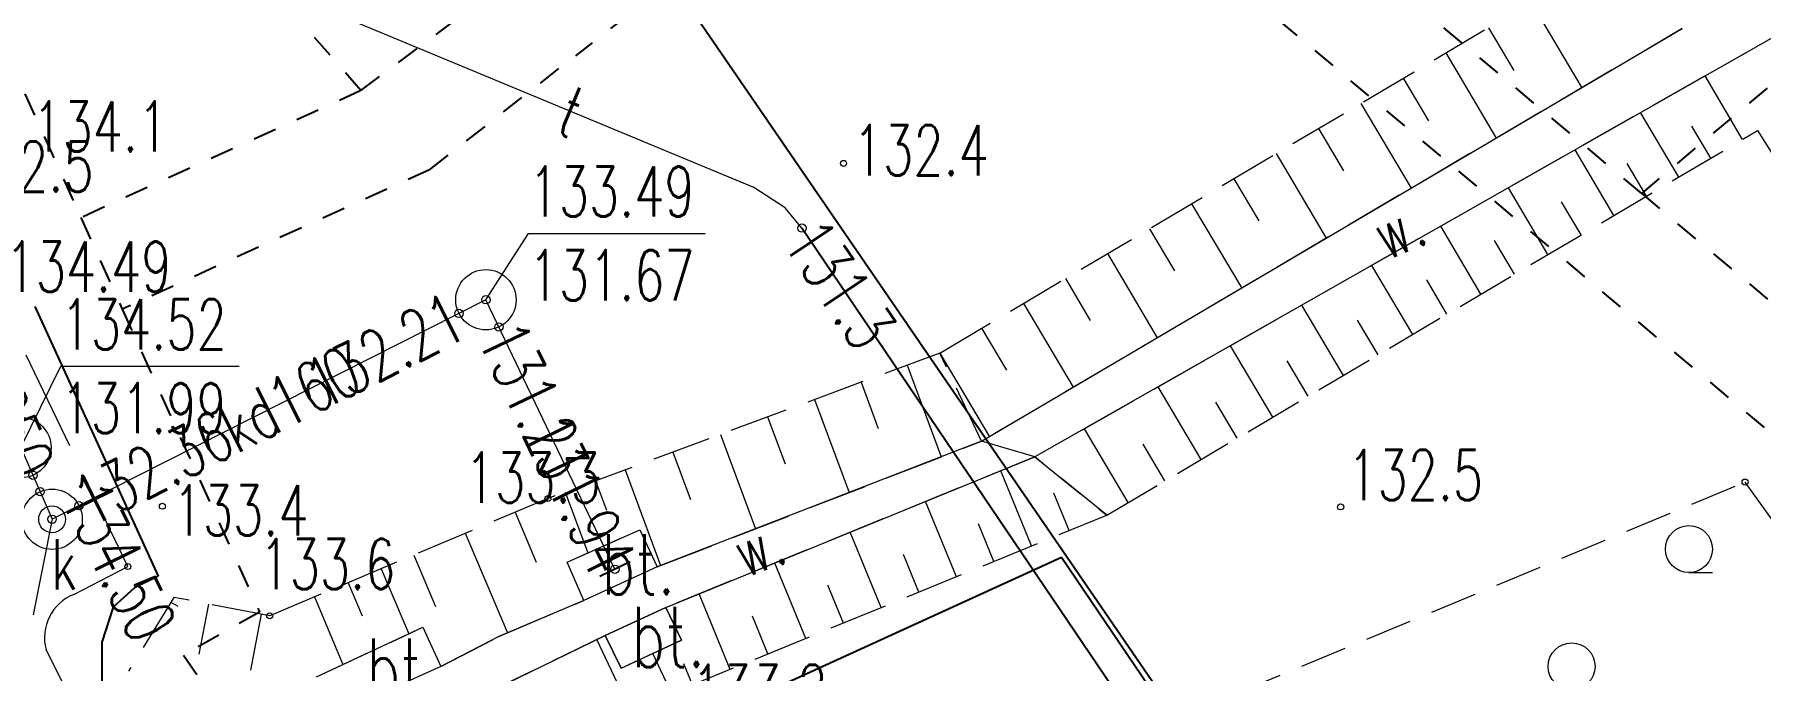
# Model space of a CAD drawing. Header units: metres. Extents: x 7583802 to 7586368, y 5958992 to 5960558.
# Drawn here: x 7585958.4 to 7586009.9, y 5959653.3 to 5959672.3 of the extents above; entities that cross this region are included whole.
import ezdxf
from ezdxf.enums import TextEntityAlignment as Align

# ---------------------------------------------------------------- set-up
doc = ezdxf.new("R2010")
doc.units = ezdxf.units.M
for name, pattern in [('1', [0]), ('2', [3, 2, -1]), ('3_1', [0]), ('3_BUBZ02', [2.45, 1.75, -0.7]), ('3_BUBZ02G', [2.45, 1.75, -0.7]), ('3_BUIB12_02', [0]), ('3_BUIB12_03', [0]), ('3_KTJZ01', [4, 3, -1]), ('3_PTRW02', [0]), ('3_PTTL', [2.1, 1.4, -0.7]), ('4_1', [0]), ('4_SUBP02_05', [0]), ('4_SUOP03_17', [0]), ('4_SUPK_01', [0]), ('4_SUPT_01', [0]), ('GUZ', [1.4, 0.7, -0.7])]:
    doc.linetypes.add(name, pattern=pattern)
doc.layers.get('0').update_dxf_attribs({"color": 250, "linetype": 'CONTINUOUS', "lineweight": 100})
for name, color, linetype, lineweight in [('BUBZ_L_1', 7, '3_BUBZ02', 18), ('BUIB_E_T_6', 7, 'CONTINUOUS', 13), ('BUIB_L_10', 7, '3_BUIB12_02', 18), ('DZIALKI-G_L_0', 7, '1', 25), ('KONTURY_L_0', 114, '2', 25), ('KTJZ_L_0', 7, '3_KTJZ01', 18), ('KTOK_L_4', 7, 'CONTINUOUS', 25), ('PTRW_E_T_0', 7, 'CONTINUOUS', 15), ('PTRW_L_1', 7, 'CONTINUOUS', 18), ('PTTL_L_4', 7, '3_PTTL', 18), ('RTPW_T_0', 7, 'CONTINUOUS', 15), ('RTPW_T_1', 7, 'CONTINUOUS', 15), ('SUBK_L_0', 34, '4_SUBP02_05', 18), ('SUOT_L_1', 30, '4_SUOP03_17', 25), ('SUPK_E_T_0', 34, 'CONTINUOUS', 15), ('SUPK_L_0', 34, '4_SUPK_01', 18), ('SUPT_E_T_0', 30, 'CONTINUOUS', 15), ('SUPT_L_0', 30, '4_SUPT_01', 18), ('SUTK_T_0', 34, 'CONTINUOUS', 18), ('SUTT_T_0', 30, 'CONTINUOUS', 18), ('SUUK_E_T_3', 7, 'CONTINUOUS', 15), ('SUUK_T_4', 7, 'CONTINUOUS', 13), ('SUUK_T_5', 7, 'CONTINUOUS', 25)]:
    doc.layers.add(name, color=color, linetype=linetype, lineweight=lineweight)
doc.styles.get("Standard").update_dxf_attribs({"font": 'Simplex.SHX', "width": 0.75})

# ---------------------------------------------------------------- blocks, each defined once
blk = doc.blocks.new('3_PTTL05')
at = {"linetype": 'CONTINUOUS'}
blk.add_line((0, -0.7), (0.7, -0.7), dxfattribs=at)
blk.add_circle((0, 0), 0.7, dxfattribs=at)
blk = doc.blocks.new('3_RTPW01')
at = {"linetype": 'CONTINUOUS'}
blk.add_circle((0, 0), 0.09, dxfattribs=at)
blk = doc.blocks.new('3_RTPW02')
at = {"linetype": 'CONTINUOUS'}
blk.add_circle((0, 0), 0.09, dxfattribs=at)
blk = doc.blocks.new('4_SUPS01_05')
at = {"linetype": 'CONTINUOUS'}
blk.add_circle((0, 0), 0.125, dxfattribs=at)
blk = doc.blocks.new('4_SUPS01_07')
at = {"linetype": 'CONTINUOUS'}
blk.add_circle((0, 0), 0.125, dxfattribs=at)
blk = doc.blocks.new('4_SUUS22_01')
at = {"linetype": 'CONTINUOUS'}
blk.add_circle((0, 0), 0.4, dxfattribs=at)
blk = doc.blocks.new('4_SUUS23')
at = {"linetype": 'CONTINUOUS'}
blk.add_line((0, -0.5), (0, 0.5), dxfattribs=at)

msp = doc.modelspace()

# ---------------------------------------------------------------- linework, layer by layer
at = {"layer": 'BUBZ_L_1', "linetype": '3_BUBZ02G'}
for p, q in [((7585985.4, 5959662.75), (7586005.04, 5959674.4)), ((7585990.38, 5959657.91), (7586009.8, 5959669.39)), ((7586009.8, 5959669.39), (7586016.07, 5959659.36)), ((7585985.4, 5959662.75), (7585973.71, 5959658.41)), ((7585973.71, 5959658.41), (7585965.41, 5959654.91)), ((7585977.63, 5959652.69), (7585990.38, 5959657.91)), ((7585962.55, 5959655.46), (7585961.2, 5959653.26)), ((7585965.41, 5959654.91), (7585962.55, 5959655.46))]:
    msp.add_line(p, q, dxfattribs=at)
at = {"layer": 'BUBZ_L_1', "linetype": '3_1'}
for p, q in [((7586003.04, 5959673.213), (7586004.552, 5959670.664)), ((7586001.767, 5959672.458), (7586002.522, 5959671.186)), ((7586000.496, 5959671.705), (7586002.004, 5959669.163)), ((7585999.227, 5959670.952), (7585999.98, 5959669.683)), ((7586009.352, 5959669.125), (7586008.231, 5959671.02)), ((7585997.961, 5959670.201), (7585999.464, 5959667.667)), ((7586007.448, 5959668), (7586006.309, 5959669.927)), ((7585996.696, 5959669.45), (7585997.446, 5959668.186)), ((7586008.404, 5959668.565), (7586007.839, 5959669.52)), ((7585995.433, 5959668.701), (7585996.931, 5959666.176)), ((7586005.513, 5959666.856), (7586004.354, 5959668.815)), ((7586006.484, 5959667.43), (7586005.91, 5959668.402)), ((7585994.172, 5959667.953), (7585994.92, 5959666.692)), ((7586003.545, 5959665.692), (7586002.367, 5959667.685)), ((7585992.913, 5959667.207), (7585994.407, 5959664.689)), ((7586004.533, 5959666.276), (7586003.949, 5959667.264)), ((7586001.544, 5959664.509), (7586000.346, 5959666.536)), ((7585991.656, 5959666.461), (7585992.402, 5959665.204)), ((7586002.548, 5959665.103), (7586001.954, 5959666.108)), ((7585990.401, 5959665.716), (7585991.89, 5959663.206)), ((7585999.509, 5959663.306), (7585998.291, 5959665.367)), ((7585989.148, 5959664.973), (7585989.891, 5959663.72)), ((7586000.53, 5959663.91), (7585999.927, 5959664.932)), ((7585987.897, 5959664.231), (7585989.381, 5959661.729)), ((7585997.44, 5959662.083), (7585996.202, 5959664.178)), ((7585986.647, 5959663.49), (7585987.388, 5959662.241)), ((7585998.479, 5959662.698), (7585997.865, 5959663.736)), ((7585995.336, 5959660.84), (7585994.077, 5959662.97)), ((7585985.4, 5959662.75), (7585986.88, 5959660.255)), ((7585996.393, 5959661.464), (7585995.768, 5959662.52)), ((7585984.429, 5959662.39), (7585985.445, 5959659.653)), ((7585983.052, 5959661.878), (7585983.563, 5959660.5)), ((7585993.197, 5959659.575), (7585991.917, 5959661.741)), ((7585981.664, 5959661.363), (7585982.694, 5959658.588)), ((7585994.271, 5959660.21), (7585993.636, 5959661.284)), ((7585980.266, 5959660.844), (7585980.785, 5959659.447)), ((7585991.022, 5959658.29), (7585989.72, 5959660.492)), ((7585978.859, 5959660.322), (7585979.904, 5959657.507)), ((7585992.114, 5959658.935), (7585991.469, 5959660.027)), ((7585977.441, 5959659.795), (7585977.968, 5959658.378)), ((7585975.135, 5959658.939), (7585975.462, 5959658.061)), ((7585976.014, 5959659.265), (7585977.074, 5959656.41)), ((7585988.139, 5959656.993), (7585987.222, 5959659.235)), ((7585974.227, 5959658.602), (7585974.902, 5959656.785)), ((7585985.897, 5959656.074), (7585984.978, 5959658.32)), ((7585989.26, 5959657.451), (7585988.801, 5959658.572)), ((7585972.734, 5959657.999), (7585973.36, 5959656.515)), ((7585971.247, 5959657.371), (7585972.501, 5959654.397)), ((7585983.651, 5959655.155), (7585982.73, 5959657.403)), ((7585987.018, 5959656.534), (7585986.559, 5959657.655)), ((7585968.74, 5959656.314), (7585969.558, 5959654.373)), ((7585969.71, 5959656.723), (7585970.358, 5959655.187)), ((7585981.402, 5959654.234), (7585980.48, 5959656.485)), ((7585984.774, 5959655.615), (7585984.314, 5959656.738)), ((7585967.751, 5959655.897), (7585968.168, 5959654.908)), ((7585982.527, 5959654.695), (7585982.066, 5959655.82)), ((7585962.463, 5959655.319), (7585962.667, 5959655.194)), ((7585963.583, 5959655.261), (7585963.296, 5959653.768)), ((7585966.743, 5959655.472), (7585967.593, 5959653.456)), ((7585979.15, 5959653.312), (7585978.227, 5959655.567)), ((7585965.158, 5959654.958), (7585964.837, 5959653.287)), ((7585980.276, 5959653.773), (7585979.815, 5959654.9)), ((7585976.205, 5959652.017), (7585975.174, 5959654.201)), ((7585977.406, 5959652.584), (7585976.84, 5959653.784)), ((7585978.023, 5959652.851), (7585977.768, 5959653.472))]:
    msp.add_line(p, q, dxfattribs=at)
at = {"layer": 'BUBZ_L_1', "linetype": '3_BUBZ02'}
for p, q in [((7586007.55, 5959672.43), (7585986.65, 5959660.12)), ((7586010.34, 5959672.22), (7585988.24, 5959659.65)), ((7585986.65, 5959660.12), (7585985.4, 5959662.75)), ((7585986.65, 5959660.12), (7585985.4, 5959662.75)), ((7585976.97, 5959656.37), (7585986.65, 5959660.12)), ((7585988.24, 5959659.65), (7585977.23, 5959655.16)), ((7585988.24, 5959659.65), (7585990.38, 5959657.91)), ((7585990.38, 5959657.91), (7585988.24, 5959659.65)), ((7585974.29, 5959656.51), (7585976.45, 5959657.48)), ((7585976.45, 5959657.48), (7585976.97, 5959656.37)), ((7585974.78, 5959655.37), (7585974.29, 5959656.51)), ((7585972.25, 5959654.29), (7585974.78, 5959655.37)), ((7585977.23, 5959655.16), (7585977.7, 5959654.18)), ((7585966.81, 5959653.09), (7585969.98, 5959654.57)), ((7585975.42, 5959654.32), (7585969.58, 5959651.49)), ((7585969.98, 5959654.57), (7585970.52, 5959653.4)), ((7585970.52, 5959653.4), (7585972.25, 5959654.29)), ((7585975.9, 5959653.35), (7585975.42, 5959654.32)), ((7585977.7, 5959654.18), (7585975.9, 5959653.35))]:
    msp.add_line(p, q, dxfattribs=at)
at = {"layer": 'BUBZ_L_1', "linetype": '3_1'}
msp.add_point((7585990.38, 5959657.91), dxfattribs=at)
at = {"layer": 'BUIB_L_10', "linetype": '3_BUIB12_03'}
for p, q in [((7585974.29, 5959656.51), (7585976.45, 5959657.48)), ((7585976.45, 5959657.48), (7585976.97, 5959656.37)), ((7585974.78, 5959655.37), (7585974.29, 5959656.51)), ((7585976.97, 5959656.37), (7585974.78, 5959655.37)), ((7585977.23, 5959655.16), (7585975.42, 5959654.32)), ((7585977.7, 5959654.18), (7585977.23, 5959655.16)), ((7585966.81, 5959653.09), (7585969.98, 5959654.57)), ((7585969.98, 5959654.57), (7585970.52, 5959653.4)), ((7585975.42, 5959654.32), (7585975.9, 5959653.35)), ((7585975.9, 5959653.35), (7585977.7, 5959654.18)), ((7585970.52, 5959653.4), (7585967.23, 5959651.92))]:
    msp.add_line(p, q, dxfattribs=at)
at = {"layer": 'DZIALKI-G_L_0', "linetype": '1'}
msp.add_line((7585972.66, 5959680.78), (7586005.4, 5959633.05), dxfattribs=at)
at = {"layer": 'KONTURY_L_0', "linetype": 'GUZ'}
for p, q in [((7586006.34, 5959667.51), (7586069.9, 5959720.8)), ((7585968.13, 5959670.58), (7585947.13, 5959694.72)), ((7585947.13, 5959694.72), (7585959.78, 5959666.79)), ((7586006.34, 5959667.51), (7585988.51, 5959682.47)), ((7585986.09, 5959680.59), (7585974.53, 5959671.62)), ((7586017.51, 5959654.23), (7585986.09, 5959680.59)), ((7585968.13, 5959670.58), (7585972.53, 5959673.86)), ((7585970.18, 5959668.22), (7585974.53, 5959671.62)), ((7585968.13, 5959670.58), (7585959.78, 5959666.79)), ((7585970.18, 5959668.22), (7585961.01, 5959664.06)), ((7586006.34, 5959667.51), (7586019.68, 5959656.33)), ((7585959.78, 5959666.79), (7585961.01, 5959664.06)), ((7585961.01, 5959664.06), (7585965.11, 5959655.02)), ((7585965.11, 5959655.02), (7585962.84, 5959653.74)), ((7585962.84, 5959653.74), (7585968.83, 5959644.98))]:
    msp.add_line(p, q, dxfattribs=at)
at = {"layer": 'KTJZ_L_0', "linetype": '3_KTJZ01'}
for p, q in [((7585961.18, 5959656.38), (7585957.33, 5959664.38)), ((7585959.57, 5959655.55), (7585961.18, 5959656.38)), ((7585961.8, 5959647.78), (7585958.74, 5959653.9))]:
    msp.add_line(p, q, dxfattribs=at)
msp.add_arc((7585960.077, 5959654.261), 1.385, 111.4712, 195.1213, dxfattribs=at)
at = {"layer": 'KTOK_L_4'}
for p, q in [((7585958.4, 5959664.14), (7585962.08, 5959656.09)), ((7585989.03, 5959656.65), (7585979.936, 5959652.492)), ((7585994.182, 5959649.057), (7585989.03, 5959656.65)), ((7585961.38, 5959655.74), (7585960.74, 5959655.17)), ((7585962.08, 5959656.09), (7585961.38, 5959655.74)), ((7585960.74, 5959655.17), (7585960.4, 5959654.12)), ((7585960.4, 5959654.12), (7585960.4, 5959652.58))]:
    msp.add_line(p, q, dxfattribs=at)
at = {"layer": 'PTRW_L_1', "linetype": '3_PTRW02'}
for p, q in [((7585986.65, 5959660.12), (7586007.55, 5959672.43)), ((7586010.34, 5959672.22), (7585988.24, 5959659.65)), ((7585986.65, 5959660.12), (7585976.97, 5959656.37)), ((7585988.24, 5959659.65), (7585986.65, 5959660.12)), ((7585988.24, 5959659.65), (7585986.65, 5959660.12)), ((7585977.23, 5959655.16), (7585988.24, 5959659.65)), ((7585976.97, 5959656.37), (7585974.78, 5959655.37)), ((7585974.78, 5959655.37), (7585972.25, 5959654.29)), ((7585975.42, 5959654.32), (7585977.23, 5959655.16)), ((7585969.58, 5959651.49), (7585975.42, 5959654.32)), ((7585972.25, 5959654.29), (7585970.52, 5959653.4)), ((7585970.52, 5959653.4), (7585967.23, 5959651.92))]:
    msp.add_line(p, q, dxfattribs=at)
at = {"layer": 'PTTL_L_4', "linetype": '3_PTTL'}
for p, q in [((7585992.323, 5959651.798), (7586009.42, 5959658.9)), ((7586009.42, 5959658.9), (7586027.757, 5959633.204))]:
    msp.add_line(p, q, dxfattribs=at)
at = {"layer": 'SUBK_L_0', "linetype": '4_SUBP02_05'}
for centre in [(7585971.86, 5959664.34), (7585957.99, 5959659.93), (7585958.92, 5959657.79)]:
    msp.add_circle(centre, 0.9, dxfattribs=at)
at = {"layer": 'SUOT_L_1', "linetype": '4_1'}
msp.add_line((7585990.56, 5959652.76), (7585981.29, 5959666.48), dxfattribs=at)
at = {"layer": 'SUPK_L_0', "linetype": '4_1'}
for p, q in [((7585971.86, 5959664.34), (7585958.92, 5959657.79)), ((7585975.71, 5959656.3), (7585971.86, 5959664.34)), ((7585957.99, 5959659.93), (7585958.92, 5959657.79))]:
    msp.add_line(p, q, dxfattribs=at)
at = {"layer": 'SUPT_L_0', "linetype": '4_SUPT_01'}
for p, q in [((7585979.85, 5959667.69), (7585962.72, 5959674.81)), ((7585980.79, 5959667.08), (7585979.85, 5959667.69)), ((7585981.29, 5959666.48), (7585980.79, 5959667.08)), ((7585990.56, 5959652.76), (7585981.29, 5959666.48))]:
    msp.add_line(p, q, dxfattribs=at)
at = {"layer": 'SUTK_T_0', "linetype": 'CONTINUOUS'}
for p, q in [((7585971.86, 5959664.34), (7585973.136, 5959666.321)), ((7585973.136, 5959666.321), (7585978.402, 5959666.321)), ((7585957.99, 5959659.93), (7585959.177, 5959662.356)), ((7585959.177, 5959662.356), (7585964.497, 5959662.356)), ((7585958.92, 5959657.79), (7585958.352, 5959654.941))]:
    msp.add_line(p, q, dxfattribs=at)

# ---------------------------------------------------------------- block references
at = {"layer": 'PTTL_L_4'}
for p in [(7586007.75, 5959656.9), (7586004.25, 5959653.4)]:
    msp.add_blockref('3_PTTL05', p, dxfattribs=at)
at = {"layer": 'RTPW_T_0'}
for p in [(7585982.53, 5959668.41), (7586009.425, 5959658.9), (7585973.71, 5959658.41), (7585962.21, 5959658.18), (7585997.36, 5959658.16), (7585965.41, 5959654.91)]:
    msp.add_blockref('3_RTPW01', p, dxfattribs=at)
at = {"layer": 'RTPW_T_1'}
msp.add_blockref('3_RTPW02', (7585961.18, 5959656.38), dxfattribs=at)
at = {"layer": 'SUTK_T_0'}
for p in [(7585971.057, 5959663.934), (7585971.86, 5959664.34), (7585972.249, 5959663.528), (7585958.349, 5959659.105), (7585958.561, 5959658.615), (7585959.723, 5959658.196), (7585958.92, 5959657.79), (7585975.71, 5959656.3)]:
    msp.add_blockref('4_SUPS01_05', p, dxfattribs=at)
at = {"layer": 'SUTT_T_0'}
msp.add_blockref('4_SUPS01_07', (7585981.29, 5959666.48), dxfattribs=at)
at = {"layer": 'SUUK_T_4'}
msp.add_blockref('4_SUUS22_01', (7585958.92, 5959657.79), dxfattribs=at)
at = {"layer": 'SUUK_T_5', "rotation": 115.58769111756334}
msp.add_blockref('4_SUUS23', (7585975.71, 5959656.3), dxfattribs=at)

# ---------------------------------------------------------------- texts
at = {"layer": 'BUIB_E_T_6', "width": 0.7}
for p in [(7585975.301, 5959656.447), (7585976.196, 5959654.281), (7585968.287, 5959653.335)]:
    msp.add_text('bt.', height=1.8, dxfattribs=at).set_placement(p, align=Align.MIDDLE_LEFT)
at = {"layer": 'PTRW_E_T_0', "width": 0.7}
for rotation, p in [(22.8737, (7585999.083, 5959666.471)), (20.6589, (7585979.991, 5959656.985))]:
    msp.add_text('w.', height=1.5, rotation=rotation, dxfattribs=at).set_placement(p, align=Align.MIDDLE)
at = {"layer": 'RTPW_T_0', "width": 0.7}
for s, p in [('134.1', (7585958.33, 5959668.76)), ('132.4', (7585982.811, 5959668.051)), ('132.5', (7585956.106, 5959667.563)), ('132.5', (7585997.56, 5959658.36)), ('133.3', (7585971.236, 5959658.285)), ('133.4', (7585962.518, 5959657.306)), ('133.6', (7585965.109, 5959655.703)), ('133.2', (7585978, 5959651.949))]:
    msp.add_text(s, height=1.5, dxfattribs=at).set_placement(p)
at = {"layer": 'RTPW_T_1', "width": 0.7}
msp.add_text('134.49', height=1.5, dxfattribs=at).set_placement((7585957.53, 5959664.58))
msp.add_text('134.50', height=1.5, rotation=296.33, dxfattribs=at).set_placement((7585959.144, 5959658.423))
at = {"layer": 'SUPK_E_T_0', "width": 0.7}
for s, rotation, p in [('kd250', 294.2668, (7585957.466, 5959661.093)), ('kd160', 26.8477, (7585966.009, 5959661.378))]:
    msp.add_text(s, height=1.5, rotation=rotation, dxfattribs=at).set_placement(p, align=Align.MIDDLE)
at = {"layer": 'SUPT_E_T_0', "width": 0.7}
msp.add_text('t', height=1.5, rotation=337.43, dxfattribs=at).set_placement((7585974.409, 5959669.952), align=Align.MIDDLE)
at = {"layer": 'SUTK_T_0', "width": 0.7}
for s, p in [('133.49', (7585973.136, 5959668.321)), ('131.67', (7585973.136, 5959665.821)), ('134.52', (7585959.177, 5959664.356)), ('131.99', (7585959.177, 5959661.856))]:
    msp.add_text(s, height=1.5, dxfattribs=at).set_placement(p, align=Align.TOP_LEFT)
for s, rotation, p in [('132.21', 26.8477, (7585971.057, 5959663.934)), ('131.94', 296.2137, (7585975.71, 5959656.3))]:
    msp.add_text(s, height=1.5, rotation=rotation, dxfattribs=at).set_placement(p, align=Align.MIDDLE_RIGHT)
for s, rotation, p in [('131.21', 295.5877, (7585972.249, 5959663.528)), ('132.36', 26.8477, (7585959.723, 5959658.196))]:
    msp.add_text(s, height=1.5, rotation=rotation, dxfattribs=at).set_placement(p, align=Align.MIDDLE_LEFT)
at = {"layer": 'SUTT_T_0', "width": 0.7}
msp.add_text('131.3', height=1.5, rotation=304.0497, dxfattribs=at).set_placement((7585981.29, 5959666.48), align=Align.MIDDLE_LEFT)
at = {"layer": 'SUUK_E_T_3', "width": 0.7}
msp.add_text('k', height=1.5, dxfattribs=at).set_placement((7585958.891, 5959657.197), align=Align.TOP_LEFT)

doc.saveas('drawing.dxf')
